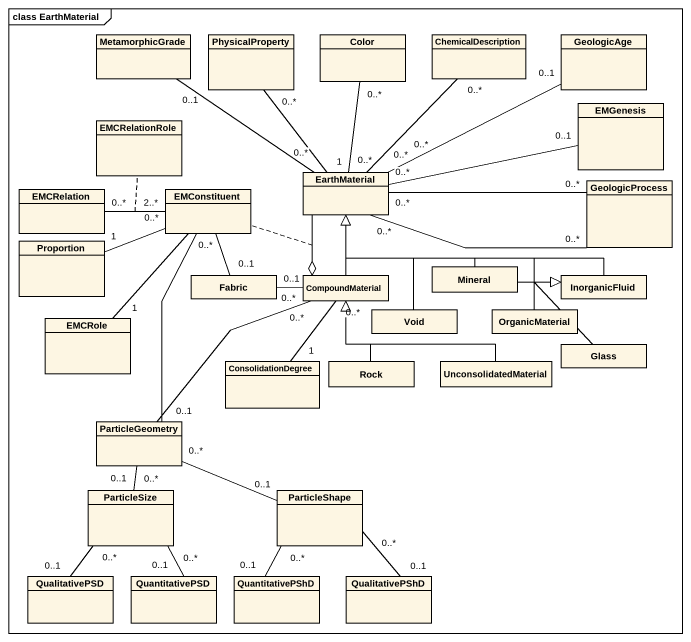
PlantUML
@startuml
mainframe class EarthMaterial
hide circle
hide empty members
class MetamorphicGrade
class PhysicalProperty
class Color
class ChemicalDescription
class GeologicAge
class EMCRelationRole
class EMGenesis
class EMCRelation
class EMConstituent
class EarthMaterial
class GeologicProcess
class Proportion
class Fabric
class CompoundMaterial
class Mineral
class InorganicFluid
class EMCRole
class Void
class OrganicMaterial
class ConsolidationDegree
class Rock
class UnconsolidatedMaterial
class Glass
class ParticleGeometry
class ParticleSize
class ParticleShape
class QualitativePSD
class QuantitativePSD
class QuantitativePShD
class QualitativePShD
MetamorphicGrade "0..1" -- "0..*" EarthMaterial
EMConstituent "2..*" -left- "0..*" EMCRelation
(EMConstituent, EMCRelation) .. EMCRelationRole
EMConstituent "0..*" -left- "1" Proportion
EMConstituent -- "0..1" Fabric
EMConstituent "0..*" -- "1" EMCRole
EMConstituent -- ParticleGeometry
EarthMaterial "1" -up- "0..*" PhysicalProperty
EarthMaterial "0..*" -up- "0..*" Color
EarthMaterial "0..*" -up- "0..*" ChemicalDescription
EarthMaterial "0..*" -right- "0..1" GeologicAge
EarthMaterial "0..*" -right- "0..1" EMGenesis
EarthMaterial "0..*" -right- "0..*" GeologicProcess
GeologicProcess "0..*" -left- "0..*" EarthMaterial
Fabric "0..1" -right- "0..*" CompoundMaterial
CompoundMaterial -up-|> EarthMaterial
CompoundMaterial o-up- EarthMaterial
(CompoundMaterial, EarthMaterial) .. EMConstituent
CompoundMaterial "0..*" -- "1" ConsolidationDegree
Mineral -up-|> EarthMaterial
InorganicFluid -left-|> EarthMaterial
Void -up-|> EarthMaterial
OrganicMaterial -up-|> EarthMaterial
Rock -up-|> CompoundMaterial
UnconsolidatedMaterial -left-|> CompoundMaterial
Glass -up-|> InorganicFluid
ParticleGeometry "0..1" -up- "0..*" CompoundMaterial
ParticleGeometry "0..*" -- "0..1" ParticleSize
ParticleGeometry "0..*" -right- "0..1" ParticleShape
ParticleSize "0..*" -- "0..1" QualitativePSD
ParticleSize "0..*" -- "0..1" QuantitativePSD
ParticleShape "0..*" -- "0..1" QuantitativePShD
ParticleShape "0..*" -- "0..1" QualitativePShD
@enduml
